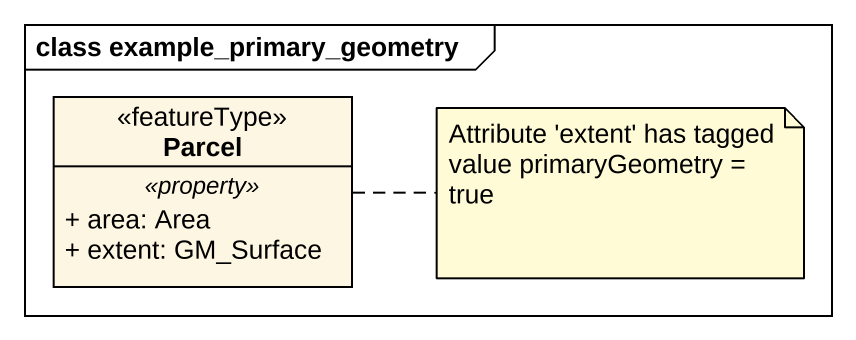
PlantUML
@startuml
mainframe class example_primary_geometry
hide circle
hide empty members
skinparam classAttributeIconSize 0
class Parcel <<featureType>> {
  .. <<property>> ..
  + area: Area
  + extent: GM_Surface
}
note right of Parcel : Attribute 'extent' has tagged value primaryGeometry = true
@enduml
